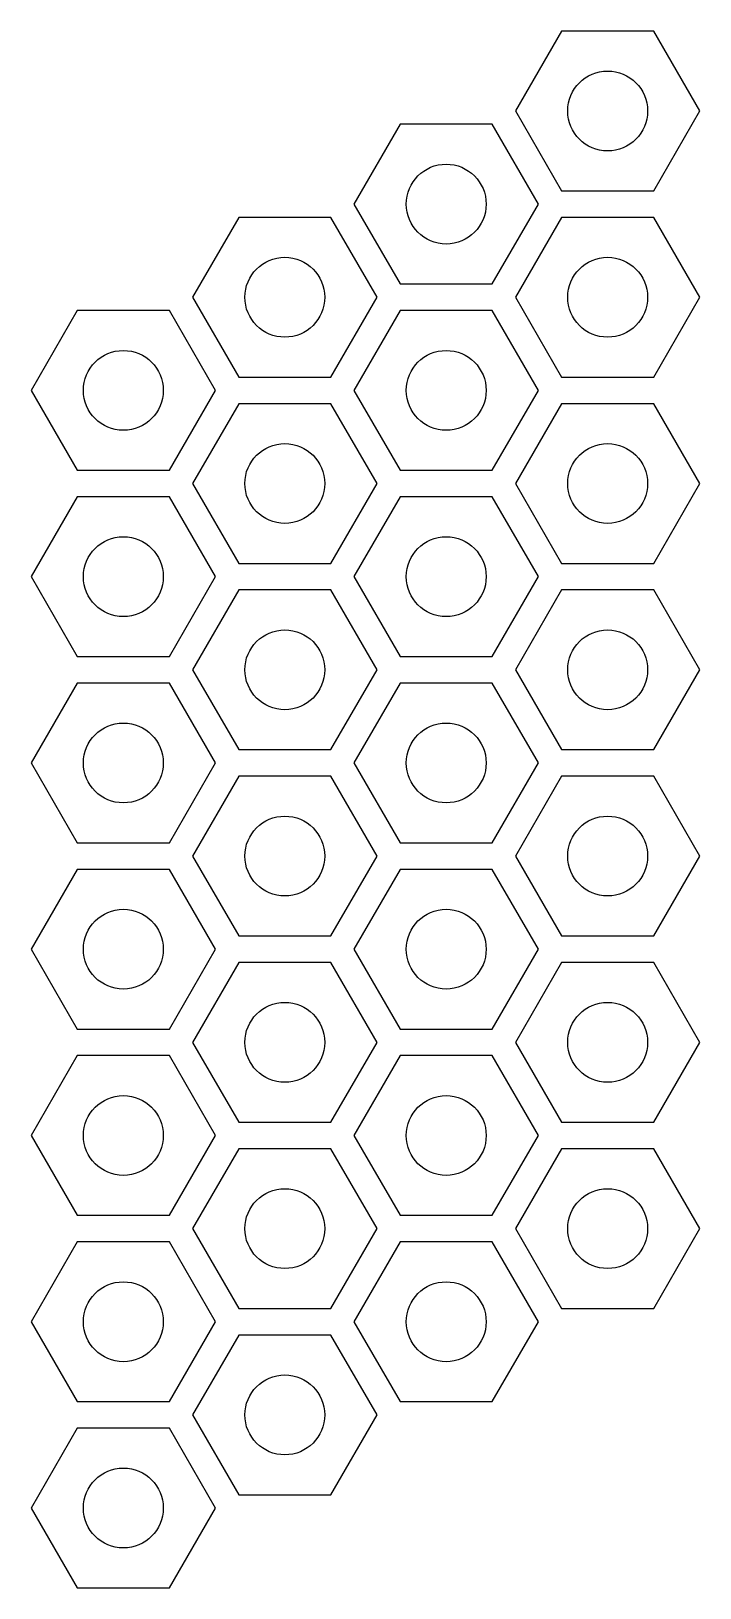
# Model space of a CAD drawing. Header units: millimetres. Extents: x -21.7 to 3.5, y -55.5 to 3.
import ezdxf

# ---------------------------------------------------------------- set-up
doc = ezdxf.new("R2010")
doc.units = ezdxf.units.MM

msp = doc.modelspace()

# ---------------------------------------------------------------- linework, layer by layer
at = {"color": 7, "linetype": 'Continuous', "lineweight": 25}
for p, q in [((-1.732, 3), (-3.464, 0)), ((1.732, 3), (-1.732, 3)), ((3.464, 0), (1.732, 3)), ((-3.464, 0), (-1.732, -3)), ((1.732, -3), (3.464, 0)), ((-7.794, -0.5), (-9.526, -3.5)), ((-4.33, -0.5), (-7.794, -0.5)), ((-2.598, -3.5), (-4.33, -0.5)), ((-9.526, -3.5), (-7.794, -6.5)), ((-4.33, -6.5), (-2.598, -3.5)), ((-1.732, -3), (1.732, -3)), ((-13.856, -4), (-15.588, -7)), ((-10.392, -4), (-13.856, -4)), ((-8.66, -7), (-10.392, -4)), ((-1.732, -4), (-3.464, -7)), ((1.732, -4), (-1.732, -4)), ((3.464, -7), (1.732, -4)), ((-15.588, -7), (-13.856, -10)), ((-10.392, -10), (-8.66, -7)), ((-7.794, -6.5), (-4.33, -6.5)), ((-3.464, -7), (-1.732, -10)), ((1.732, -10), (3.464, -7)), ((-19.919, -7.5), (-21.651, -10.5)), ((-16.454, -7.5), (-19.919, -7.5)), ((-14.722, -10.5), (-16.454, -7.5)), ((-7.794, -7.5), (-9.526, -10.5)), ((-4.33, -7.5), (-7.794, -7.5)), ((-2.598, -10.5), (-4.33, -7.5)), ((-21.651, -10.5), (-19.919, -13.5)), ((-16.454, -13.5), (-14.722, -10.5)), ((-13.856, -10), (-10.392, -10)), ((-9.526, -10.5), (-7.794, -13.5)), ((-4.33, -13.5), (-2.598, -10.5)), ((-1.732, -10), (1.732, -10)), ((-13.856, -11), (-15.588, -14)), ((-10.392, -11), (-13.856, -11)), ((-8.66, -14), (-10.392, -11)), ((-1.732, -11), (-3.464, -14)), ((1.732, -11), (-1.732, -11)), ((3.464, -14), (1.732, -11)), ((-19.919, -13.5), (-16.454, -13.5)), ((-15.588, -14), (-13.856, -17)), ((-10.392, -17), (-8.66, -14)), ((-7.794, -13.5), (-4.33, -13.5)), ((-3.464, -14), (-1.732, -17)), ((1.732, -17), (3.464, -14)), ((-19.919, -14.5), (-21.651, -17.5)), ((-16.454, -14.5), (-19.919, -14.5)), ((-14.722, -17.5), (-16.454, -14.5)), ((-7.794, -14.5), (-9.526, -17.5)), ((-4.33, -14.5), (-7.794, -14.5)), ((-2.598, -17.5), (-4.33, -14.5)), ((-21.651, -17.5), (-19.919, -20.5)), ((-16.454, -20.5), (-14.722, -17.5)), ((-13.856, -17), (-10.392, -17)), ((-9.526, -17.5), (-7.794, -20.5)), ((-4.33, -20.5), (-2.598, -17.5)), ((-1.732, -17), (1.732, -17)), ((-13.856, -18), (-15.588, -21)), ((-10.392, -18), (-13.856, -18)), ((-8.66, -21), (-10.392, -18)), ((-1.732, -18), (-3.464, -21)), ((1.732, -18), (-1.732, -18)), ((3.464, -21), (1.732, -18)), ((-19.919, -20.5), (-16.454, -20.5)), ((-15.588, -21), (-13.856, -24)), ((-10.392, -24), (-8.66, -21)), ((-7.794, -20.5), (-4.33, -20.5)), ((-3.464, -21), (-1.732, -24)), ((1.732, -24), (3.464, -21)), ((-19.919, -21.5), (-21.651, -24.5)), ((-16.454, -21.5), (-19.919, -21.5)), ((-14.722, -24.5), (-16.454, -21.5)), ((-7.794, -21.5), (-9.526, -24.5)), ((-4.33, -21.5), (-7.794, -21.5)), ((-2.598, -24.5), (-4.33, -21.5)), ((-21.651, -24.5), (-19.919, -27.5)), ((-16.454, -27.5), (-14.722, -24.5)), ((-13.856, -24), (-10.392, -24)), ((-9.526, -24.5), (-7.794, -27.5)), ((-4.33, -27.5), (-2.598, -24.5)), ((-1.732, -24), (1.732, -24)), ((-13.856, -25), (-15.588, -28)), ((-10.392, -25), (-13.856, -25)), ((-8.66, -28), (-10.392, -25)), ((-1.732, -25), (-3.464, -28)), ((1.732, -25), (-1.732, -25)), ((3.464, -28), (1.732, -25)), ((-19.919, -27.5), (-16.454, -27.5)), ((-15.588, -28), (-13.856, -31)), ((-10.392, -31), (-8.66, -28)), ((-7.794, -27.5), (-4.33, -27.5)), ((-3.464, -28), (-1.732, -31)), ((1.732, -31), (3.464, -28)), ((-19.919, -28.5), (-21.651, -31.5)), ((-16.454, -28.5), (-19.919, -28.5)), ((-14.722, -31.5), (-16.454, -28.5)), ((-7.794, -28.5), (-9.526, -31.5)), ((-4.33, -28.5), (-7.794, -28.5)), ((-2.598, -31.5), (-4.33, -28.5)), ((-13.856, -31), (-10.392, -31)), ((-1.732, -31), (1.732, -31)), ((-21.651, -31.5), (-19.919, -34.5)), ((-16.454, -34.5), (-14.722, -31.5)), ((-9.526, -31.5), (-7.794, -34.5)), ((-4.33, -34.5), (-2.598, -31.5)), ((-13.856, -32), (-15.588, -35)), ((-10.392, -32), (-13.856, -32)), ((-8.66, -35), (-10.392, -32)), ((-1.732, -32), (-3.464, -35)), ((1.732, -32), (-1.732, -32)), ((3.464, -35), (1.732, -32)), ((-19.919, -34.5), (-16.454, -34.5)), ((-7.794, -34.5), (-4.33, -34.5)), ((-15.588, -35), (-13.856, -38)), ((-10.392, -38), (-8.66, -35)), ((-3.464, -35), (-1.732, -38)), ((1.732, -38), (3.464, -35)), ((-19.919, -35.5), (-21.651, -38.5)), ((-16.454, -35.5), (-19.919, -35.5)), ((-14.722, -38.5), (-16.454, -35.5)), ((-7.794, -35.5), (-9.526, -38.5)), ((-4.33, -35.5), (-7.794, -35.5)), ((-2.598, -38.5), (-4.33, -35.5)), ((-13.856, -38), (-10.392, -38)), ((-1.732, -38), (1.732, -38)), ((-21.651, -38.5), (-19.919, -41.5)), ((-16.454, -41.5), (-14.722, -38.5)), ((-9.526, -38.5), (-7.794, -41.5)), ((-4.33, -41.5), (-2.598, -38.5)), ((-13.856, -39), (-15.588, -42)), ((-10.392, -39), (-13.856, -39)), ((-8.66, -42), (-10.392, -39)), ((-1.732, -39), (-3.464, -42)), ((1.732, -39), (-1.732, -39)), ((3.464, -42), (1.732, -39)), ((-19.919, -41.5), (-16.454, -41.5)), ((-7.794, -41.5), (-4.33, -41.5)), ((-15.588, -42), (-13.856, -45)), ((-10.392, -45), (-8.66, -42)), ((-3.464, -42), (-1.732, -45)), ((1.732, -45), (3.464, -42)), ((-19.919, -42.5), (-21.651, -45.5)), ((-16.454, -42.5), (-19.919, -42.5)), ((-14.722, -45.5), (-16.454, -42.5)), ((-7.794, -42.5), (-9.526, -45.5)), ((-4.33, -42.5), (-7.794, -42.5)), ((-2.598, -45.5), (-4.33, -42.5)), ((-13.856, -45), (-10.392, -45)), ((-1.732, -45), (1.732, -45)), ((-21.651, -45.5), (-19.919, -48.5)), ((-16.454, -48.5), (-14.722, -45.5)), ((-9.526, -45.5), (-7.794, -48.5)), ((-4.33, -48.5), (-2.598, -45.5)), ((-13.856, -46), (-15.588, -49)), ((-10.392, -46), (-13.856, -46)), ((-8.66, -49), (-10.392, -46)), ((-19.919, -48.5), (-16.454, -48.5)), ((-7.794, -48.5), (-4.33, -48.5)), ((-15.588, -49), (-13.856, -52)), ((-10.392, -52), (-8.66, -49)), ((-19.919, -49.5), (-21.651, -52.5)), ((-16.454, -49.5), (-19.919, -49.5)), ((-14.722, -52.5), (-16.454, -49.5)), ((-13.856, -52), (-10.392, -52)), ((-21.651, -52.5), (-19.919, -55.5)), ((-16.454, -55.5), (-14.722, -52.5)), ((-19.919, -55.5), (-16.454, -55.5))]:
    msp.add_line(p, q, dxfattribs=at)
for centre in [(0, 0), (-6.062, -3.5), (-12.124, -7), (0, -7), (-18.187, -10.5), (-6.062, -10.5), (-12.124, -14), (0, -14), (-18.187, -17.5), (-6.062, -17.5), (-12.124, -21), (0, -21), (-18.187, -24.5), (-6.062, -24.5), (-12.124, -28), (0, -28), (-18.187, -31.5), (-6.062, -31.5), (-12.124, -35), (0, -35), (-18.187, -38.5), (-6.062, -38.5), (-12.124, -42), (0, -42), (-18.187, -45.5), (-6.062, -45.5), (-12.124, -49), (-18.187, -52.5)]:
    msp.add_circle(centre, 1.5, dxfattribs=at)

doc.saveas('drawing.dxf')
